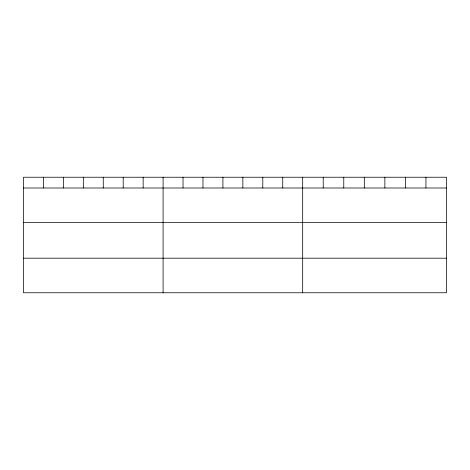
<?xml version="1.0" encoding="UTF-8"?>
<svg xmlns="http://www.w3.org/2000/svg" width="470" height="470" viewBox="0 0 470 470"><rect width="100%" height="100%" fill="white"/><g stroke="black" fill="none" stroke-linecap="round" stroke-linejoin="round"><path stroke-width="0.7" d="M446.5 187.994L446.5 292.769L23.5 292.769L23.5 177.231L446.5 177.231L446.5 187.994L23.5 187.994M23.5 222.569L446.5 222.569M23.5 258.195L446.5 258.195M425.955 177.231L425.955 187.994M405.41 177.231L405.41 187.994M384.865 177.231L384.865 187.994M364.315 177.231L364.315 187.994M343.77 177.231L343.77 187.994M323.225 177.231L323.225 187.994M302.68 177.231L302.68 292.769M282.74 177.231L282.74 187.994M262.795 177.231L262.795 187.994M242.855 177.231L242.855 187.994M222.915 177.231L222.915 187.994M202.975 177.231L202.975 187.994M183.03 177.231L183.03 187.994M163.09 177.231L163.09 292.769M143.15 177.231L143.15 187.994M123.205 177.231L123.205 187.994M103.265 177.231L103.265 187.994M83.325 177.231L83.325 187.994M63.385 177.231L63.385 187.994M43.44 177.231L43.44 187.994"/></g></svg>
